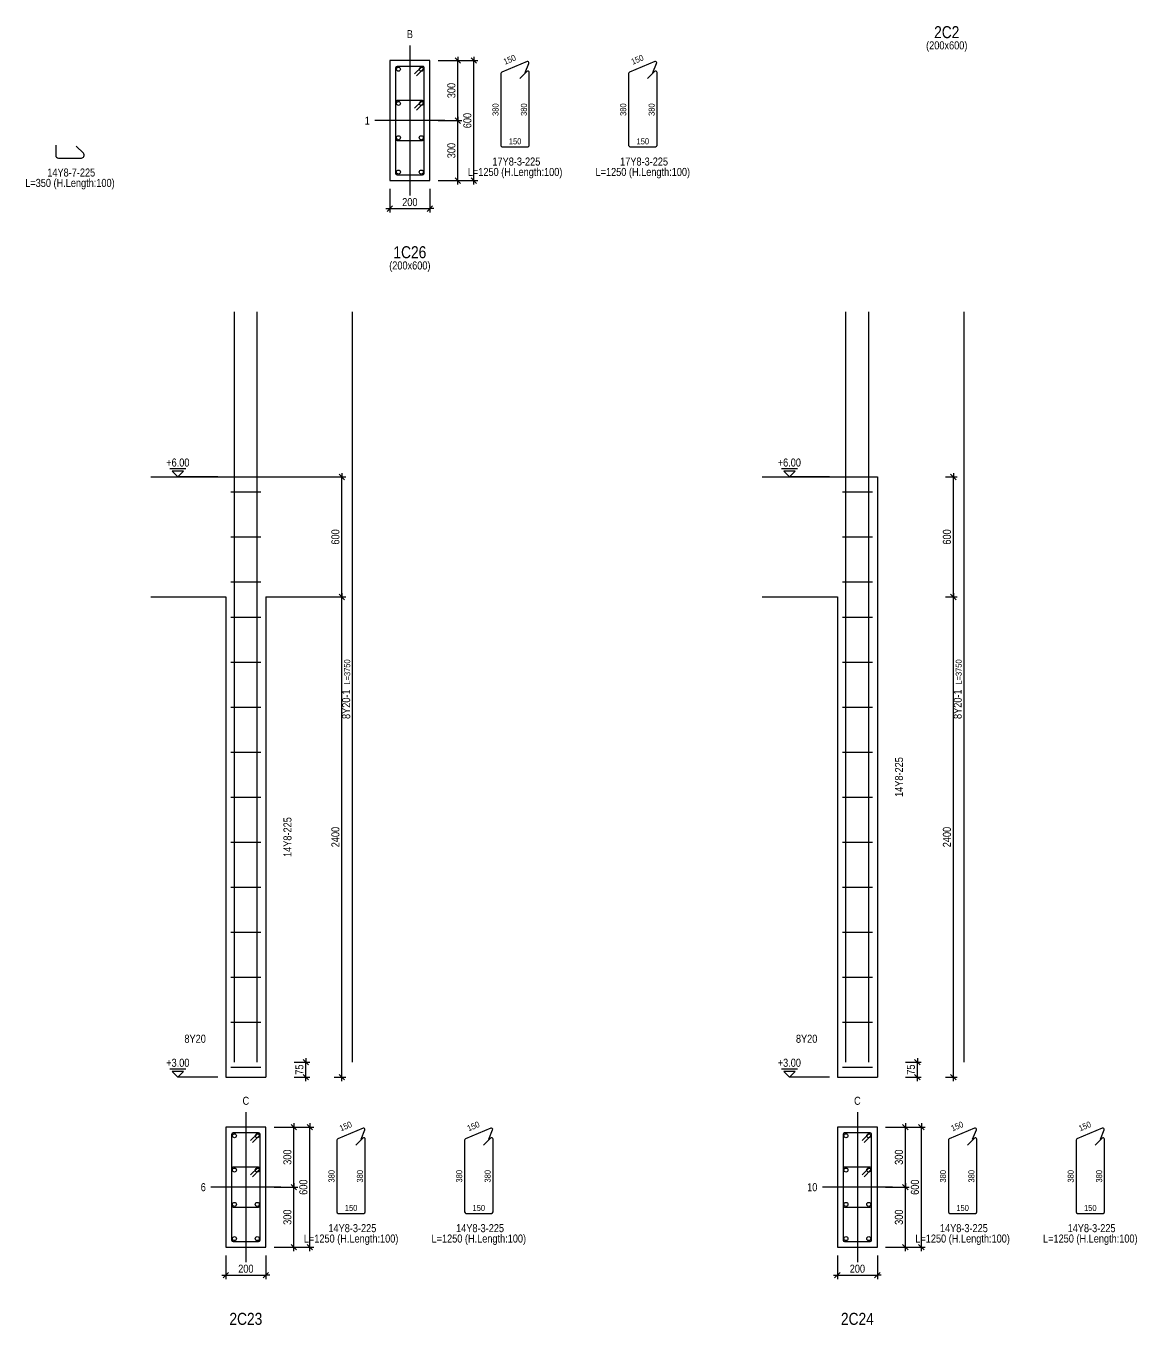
# Model space of a CAD drawing. Extents: x 0 to 206258, y -403073 to 0.
# Drawn here: x 26227 to 40109, y -130712 to -114480 of the extents above; entities that cross this region are included whole.
import ezdxf
from ezdxf.enums import TextEntityAlignment as Align
from ezdxf.lldxf.tags import DXFTag

# ---------------------------------------------------------------- set-up
doc = ezdxf.new("R2010")
doc.units = 0
doc.header["$LTSCALE"] = 1000
for name, color, linetype in [('Axis Line(Dir 1)', 8, 'CENTER2'), ('Axis Line(Dir 2)', 150, 'CENTER2'), ('Column Line(D)', 1, 'Continuous'), ('Dimension Line', 5, 'Continuous'), ('Dimension Text', 5, 'Continuous'), ('Link Line', 3, 'Continuous'), ('Rebar Label', 6, 'Continuous'), ('Rebar Length Text', 8, 'Continuous'), ('Rebar Line', 7, 'Continuous'), ('Top Rebar Label', 6, 'Continuous'), ('Top Rebar Length Text', 8, 'Continuous'), ('Top Rebar Line', 7, 'Continuous')]:
    doc.layers.add(name, color=color, linetype=linetype)
for name, color, linetype, true_color in [('Column Label(D)', 12, 'Continuous', 0xbd0000), ('Column Size Label (D)', 94, 'Continuous', 0x008100), ('Level Mark Line', 253, 'Continuous', 0x828282), ('Level Mark Text', 253, 'Continuous', 0x828282), ('Link Label', 94, 'Continuous', 0x008100), ('Link Length Text', 94, 'Continuous', 0x008100)]:
    doc.layers.add(name, color=color, linetype=linetype, true_color=true_color)
doc.styles.add('Column Label(D)', font='ARIALN.TTF', dxfattribs={"height": 150})
doc.styles.add('Column Size Label (D)', font='ARIALN.TTF', dxfattribs={"height": 100})
doc.styles.add('Dimension Text', font='ARIALN.TTF', dxfattribs={"height": 100})
doc.styles.add('Level Mark Text', font='ARIALN.TTF', dxfattribs={"height": 100})
doc.styles.add('Link Label', font='ARIALN.TTF', dxfattribs={"height": 100})
doc.styles.add('Link Length Text', font='ARIALN.TTF', dxfattribs={"height": 100})
doc.styles.add('Rebar Label', font='ARIALN.TTF', dxfattribs={"height": 100})
doc.styles.add('Rebar Length Text', font='ARIALN.TTF', dxfattribs={"height": 75})
doc.styles.add('Top Rebar Label', font='ARIALN.TTF', dxfattribs={"height": 100})
doc.styles.add('Top Rebar Length Text', font='ARIALN.TTF', dxfattribs={"height": 75})
tags = doc.linetypes.add('CENTER2', pattern=[1.125, 0.75, -0.125, 0.125, -0.125]).pattern_tags.tags
tags[10:11] = [DXFTag(74, 4), DXFTag(75, 0), DXFTag(340, '0'), DXFTag(46, 0.0), DXFTag(50, 0.0), DXFTag(44, 0.0), DXFTag(45, 0.0)]
tags[8:9] = [DXFTag(74, 4), DXFTag(75, 0), DXFTag(340, '0'), DXFTag(46, 0.0), DXFTag(50, 0.0), DXFTag(44, 0.0), DXFTag(45, 0.0)]
tags[6:7] = [DXFTag(74, 4), DXFTag(75, 0), DXFTag(340, '0'), DXFTag(46, 0.0), DXFTag(50, 0.0), DXFTag(44, 0.0), DXFTag(45, 0.0)]
tags[4:5] = [DXFTag(74, 4), DXFTag(75, 0), DXFTag(340, '0'), DXFTag(46, 0.0), DXFTag(50, 0.0), DXFTag(44, 0.0), DXFTag(45, 0.0)]
doc.dimstyles.new('COLUMNELV', dxfattribs={"dimtxt": 100, "dimasz": 30, "dimexe": 48.3, "dimexo": 103.5, "dimgap": 30, "dimtad": 1, "dimtoh": 1, "dimdec": 1, "dimlfac": 0.4, "dimdsep": 46, "dimtxsty": 'Dimension Text', "dimblk": 'PCDIM_TICK', "dimcen": 0.09, "dimclrd": 5, "dimclre": 5, "dimclrt": 5, "dimadec": 1, "dimazin": 0, "dimtp": 1, "dimtm": 1, "dimtfac": 1, "dimtdec": 4, "dimtofl": 0, "dimtmove": 0, "dimatfit": 3, "dimfxl": 1, "dimtolj": 1, "dimtzin": 0, "dimarcsym": 0})

# ---------------------------------------------------------------- blocks, each defined once
blk = doc.blocks.new('PCDIM_TICK')
at = {"layer": 'Dimension Line', "color": 0, "transparency": 33554687}
for p, q in [((1.15, 1.15), (-1.15, -1.15)), ((1.61, 0), (0, 0))]:
    blk.add_line(p, q, dxfattribs=at)
blk = doc.blocks.new('*U2027')
at = {"layer": 'Dimension Line', "color": 5, "true_color": 0x0000ff, "transparency": 16777216}
for p, q in [((30773, -116516), (30773, -116811)), ((31273, -116516), (31273, -116811)), ((30773, -116762), (31273, -116762))]:
    blk.add_line(p, q, dxfattribs=at)
at = {"layer": 'Dimension Line', "color": 5, "true_color": 0x0000ff, "transparency": 16777216, "xscale": 30, "yscale": 30, "rotation": 180.0000000000004}
blk.add_blockref('PCDIM_TICK', (30773, -116762), dxfattribs=at)
at = {"layer": 'Dimension Line', "color": 5, "true_color": 0x0000ff, "transparency": 16777216, "xscale": 30, "yscale": 30}
blk.add_blockref('PCDIM_TICK', (31273, -116762), dxfattribs=at)
at = {"layer": 'Dimension Line', "color": 5, "true_color": 0x0000ff, "transparency": 16777216, "insert": (31023, -116732), "char_height": 100, "width": 182.77, "attachment_point": 8, "style": 'Dimension Text'}
blk.add_mtext('200', dxfattribs=at)
blk = doc.blocks.new('*U2028')
at = {"layer": 'Dimension Line', "color": 5, "true_color": 0x0000ff, "transparency": 16777216}
for p, q in [((31377, -115662), (31672, -115662)), ((31623, -116412), (31623, -115662)), ((31377, -116412), (31672, -116412))]:
    blk.add_line(p, q, dxfattribs=at)
at = {"layer": 'Dimension Line', "color": 5, "true_color": 0x0000ff, "transparency": 16777216, "xscale": 30, "yscale": 30}
for p, rotation in [((31623, -115662), 89.99999999999447), ((31623, -116412), 269.9999999999834)]:
    blk.add_blockref('PCDIM_TICK', p, dxfattribs=dict(at, rotation=rotation))
at = {"layer": 'Dimension Line', "color": 5, "true_color": 0x0000ff, "transparency": 16777216, "insert": (31593, -116037), "char_height": 100, "width": 181.5, "attachment_point": 8, "rotation": 90, "style": 'Dimension Text'}
blk.add_mtext('300', dxfattribs=at)
blk = doc.blocks.new('*U2029')
at = {"layer": 'Dimension Line', "color": 5, "true_color": 0x0000ff, "transparency": 16777216}
for p, q in [((31377, -114912), (31672, -114912)), ((31623, -115662), (31623, -114912)), ((31377, -115662), (31672, -115662))]:
    blk.add_line(p, q, dxfattribs=at)
at = {"layer": 'Dimension Line', "color": 5, "true_color": 0x0000ff, "transparency": 16777216, "xscale": 30, "yscale": 30}
for p, rotation in [((31623, -114912), 89.99999999999447), ((31623, -115662), 269.9999999999834)]:
    blk.add_blockref('PCDIM_TICK', p, dxfattribs=dict(at, rotation=rotation))
at = {"layer": 'Dimension Line', "color": 5, "true_color": 0x0000ff, "transparency": 16777216, "insert": (31593, -115287), "char_height": 100, "width": 181.5, "attachment_point": 8, "rotation": 90, "style": 'Dimension Text'}
blk.add_mtext('300', dxfattribs=at)
blk = doc.blocks.new('*U2030')
at = {"layer": 'Dimension Line', "color": 5, "true_color": 0x0000ff, "transparency": 16777216}
for p, q in [((31377, -114912), (31872, -114912)), ((31823, -116412), (31823, -114912)), ((31377, -116412), (31872, -116412))]:
    blk.add_line(p, q, dxfattribs=at)
at = {"layer": 'Dimension Line', "color": 5, "true_color": 0x0000ff, "transparency": 16777216, "xscale": 30, "yscale": 30}
for p, rotation in [((31823, -114912), 89.99999999999447), ((31823, -116412), 269.9999999999834)]:
    blk.add_blockref('PCDIM_TICK', p, dxfattribs=dict(at, rotation=rotation))
at = {"layer": 'Dimension Line', "color": 5, "true_color": 0x0000ff, "transparency": 16777216, "insert": (31793, -115662), "char_height": 100, "width": 181.97, "attachment_point": 8, "rotation": 90, "style": 'Dimension Text'}
blk.add_mtext('600', dxfattribs=at)
blk = doc.blocks.new('*U2162')
at = {"layer": 'Dimension Line', "color": 5, "true_color": 0x0000ff, "transparency": 16777216}
for p, q in [((30078, -121615), (30222, -121615)), ((30174, -127615), (30174, -121615)), ((30078, -127615), (30222, -127615))]:
    blk.add_line(p, q, dxfattribs=at)
at = {"layer": 'Dimension Line', "color": 5, "true_color": 0x0000ff, "transparency": 16777216, "xscale": 30, "yscale": 30}
for p, rotation in [((30174, -121615), 89.99999999999447), ((30174, -127615), 269.9999999999834)]:
    blk.add_blockref('PCDIM_TICK', p, dxfattribs=dict(at, rotation=rotation))
at = {"layer": 'Dimension Line', "color": 5, "true_color": 0x0000ff, "transparency": 16777216, "insert": (30144, -124615), "char_height": 100, "width": 247.25, "attachment_point": 8, "rotation": 90, "style": 'Dimension Text'}
blk.add_mtext('2400', dxfattribs=at)
blk = doc.blocks.new('*U2163')
at = {"layer": 'Dimension Line', "color": 5, "true_color": 0x0000ff, "transparency": 16777216}
for p, q in [((30078, -120115), (30222, -120115)), ((30174, -121615), (30174, -120115)), ((30078, -121615), (30222, -121615))]:
    blk.add_line(p, q, dxfattribs=at)
at = {"layer": 'Dimension Line', "color": 5, "true_color": 0x0000ff, "transparency": 16777216, "xscale": 30, "yscale": 30}
for p, rotation in [((30174, -120115), 89.99999999999447), ((30174, -121615), 269.9999999999834)]:
    blk.add_blockref('PCDIM_TICK', p, dxfattribs=dict(at, rotation=rotation))
at = {"layer": 'Dimension Line', "color": 5, "true_color": 0x0000ff, "transparency": 16777216, "insert": (30144, -120865), "char_height": 100, "width": 181.97, "attachment_point": 8, "rotation": 90, "style": 'Dimension Text'}
blk.add_mtext('600', dxfattribs=at)
blk = doc.blocks.new('*U2164')
at = {"layer": 'Dimension Line', "color": 5, "true_color": 0x0000ff, "transparency": 16777216}
for p, q in [((29578, -127428), (29772, -127428)), ((29724, -127615), (29724, -127428)), ((29578, -127615), (29772, -127615))]:
    blk.add_line(p, q, dxfattribs=at)
at = {"layer": 'Dimension Line', "color": 5, "true_color": 0x0000ff, "transparency": 16777216, "xscale": 30, "yscale": 30}
for p, rotation in [((29724, -127428), 89.99999999999447), ((29724, -127615), 269.9999999999834)]:
    blk.add_blockref('PCDIM_TICK', p, dxfattribs=dict(at, rotation=rotation))
at = {"layer": 'Dimension Line', "color": 5, "true_color": 0x0000ff, "transparency": 16777216, "insert": (29694, -127521), "char_height": 100, "width": 117.23, "attachment_point": 8, "rotation": 90, "style": 'Dimension Text'}
blk.add_mtext('75', dxfattribs=at)
blk = doc.blocks.new('*U2165')
at = {"layer": 'Dimension Line', "color": 5, "true_color": 0x0000ff, "transparency": 16777216}
for p, q in [((28724, -129844), (28724, -130139)), ((29224, -129844), (29224, -130139)), ((28724, -130090), (29224, -130090))]:
    blk.add_line(p, q, dxfattribs=at)
at = {"layer": 'Dimension Line', "color": 5, "true_color": 0x0000ff, "transparency": 16777216, "xscale": 30, "yscale": 30, "rotation": 180.0000000000004}
blk.add_blockref('PCDIM_TICK', (28724, -130090), dxfattribs=at)
at = {"layer": 'Dimension Line', "color": 5, "true_color": 0x0000ff, "transparency": 16777216, "xscale": 30, "yscale": 30}
blk.add_blockref('PCDIM_TICK', (29224, -130090), dxfattribs=at)
at = {"layer": 'Dimension Line', "color": 5, "true_color": 0x0000ff, "transparency": 16777216, "insert": (28974, -130060), "char_height": 100, "width": 182.77, "attachment_point": 8, "style": 'Dimension Text'}
blk.add_mtext('200', dxfattribs=at)
blk = doc.blocks.new('*U2166')
at = {"layer": 'Dimension Line', "color": 5, "true_color": 0x0000ff, "transparency": 16777216}
for p, q in [((29328, -128990), (29622, -128990)), ((29574, -129740), (29574, -128990)), ((29328, -129740), (29622, -129740))]:
    blk.add_line(p, q, dxfattribs=at)
at = {"layer": 'Dimension Line', "color": 5, "true_color": 0x0000ff, "transparency": 16777216, "xscale": 30, "yscale": 30}
for p, rotation in [((29574, -128990), 89.99999999999447), ((29574, -129740), 269.9999999999834)]:
    blk.add_blockref('PCDIM_TICK', p, dxfattribs=dict(at, rotation=rotation))
at = {"layer": 'Dimension Line', "color": 5, "true_color": 0x0000ff, "transparency": 16777216, "insert": (29544, -129365), "char_height": 100, "width": 181.5, "attachment_point": 8, "rotation": 90, "style": 'Dimension Text'}
blk.add_mtext('300', dxfattribs=at)
blk = doc.blocks.new('*U2167')
at = {"layer": 'Dimension Line', "color": 5, "true_color": 0x0000ff, "transparency": 16777216}
for p, q in [((29328, -128240), (29622, -128240)), ((29574, -128990), (29574, -128240)), ((29328, -128990), (29622, -128990))]:
    blk.add_line(p, q, dxfattribs=at)
at = {"layer": 'Dimension Line', "color": 5, "true_color": 0x0000ff, "transparency": 16777216, "xscale": 30, "yscale": 30}
for p, rotation in [((29574, -128240), 89.99999999999447), ((29574, -128990), 269.9999999999834)]:
    blk.add_blockref('PCDIM_TICK', p, dxfattribs=dict(at, rotation=rotation))
at = {"layer": 'Dimension Line', "color": 5, "true_color": 0x0000ff, "transparency": 16777216, "insert": (29544, -128615), "char_height": 100, "width": 181.5, "attachment_point": 8, "rotation": 90, "style": 'Dimension Text'}
blk.add_mtext('300', dxfattribs=at)
blk = doc.blocks.new('*U2168')
at = {"layer": 'Dimension Line', "color": 5, "true_color": 0x0000ff, "transparency": 16777216}
for p, q in [((29328, -128240), (29822, -128240)), ((29774, -129740), (29774, -128240)), ((29328, -129740), (29822, -129740))]:
    blk.add_line(p, q, dxfattribs=at)
at = {"layer": 'Dimension Line', "color": 5, "true_color": 0x0000ff, "transparency": 16777216, "xscale": 30, "yscale": 30}
for p, rotation in [((29774, -128240), 89.99999999999447), ((29774, -129740), 269.9999999999834)]:
    blk.add_blockref('PCDIM_TICK', p, dxfattribs=dict(at, rotation=rotation))
at = {"layer": 'Dimension Line', "color": 5, "true_color": 0x0000ff, "transparency": 16777216, "insert": (29744, -128990), "char_height": 100, "width": 181.97, "attachment_point": 8, "rotation": 90, "style": 'Dimension Text'}
blk.add_mtext('600', dxfattribs=at)
blk = doc.blocks.new('*U2169')
at = {"layer": 'Dimension Line', "color": 5, "true_color": 0x0000ff, "transparency": 16777216}
for p, q in [((37718, -121615), (37863, -121615)), ((37815, -127615), (37815, -121615)), ((37718, -127615), (37863, -127615))]:
    blk.add_line(p, q, dxfattribs=at)
at = {"layer": 'Dimension Line', "color": 5, "true_color": 0x0000ff, "transparency": 16777216, "xscale": 30, "yscale": 30}
for p, rotation in [((37815, -121615), 89.99999999999447), ((37815, -127615), 269.9999999999834)]:
    blk.add_blockref('PCDIM_TICK', p, dxfattribs=dict(at, rotation=rotation))
at = {"layer": 'Dimension Line', "color": 5, "true_color": 0x0000ff, "transparency": 16777216, "insert": (37785, -124615), "char_height": 100, "width": 247.25, "attachment_point": 8, "rotation": 90, "style": 'Dimension Text'}
blk.add_mtext('2400', dxfattribs=at)
blk = doc.blocks.new('*U2170')
at = {"layer": 'Dimension Line', "color": 5, "true_color": 0x0000ff, "transparency": 16777216}
for p, q in [((37718, -120115), (37863, -120115)), ((37815, -121615), (37815, -120115)), ((37718, -121615), (37863, -121615))]:
    blk.add_line(p, q, dxfattribs=at)
at = {"layer": 'Dimension Line', "color": 5, "true_color": 0x0000ff, "transparency": 16777216, "xscale": 30, "yscale": 30}
for p, rotation in [((37815, -120115), 89.99999999999447), ((37815, -121615), 269.9999999999834)]:
    blk.add_blockref('PCDIM_TICK', p, dxfattribs=dict(at, rotation=rotation))
at = {"layer": 'Dimension Line', "color": 5, "true_color": 0x0000ff, "transparency": 16777216, "insert": (37785, -120865), "char_height": 100, "width": 181.97, "attachment_point": 8, "rotation": 90, "style": 'Dimension Text'}
blk.add_mtext('600', dxfattribs=at)
blk = doc.blocks.new('*U2171')
at = {"layer": 'Dimension Line', "color": 5, "true_color": 0x0000ff, "transparency": 16777216}
for p, q in [((37218, -127428), (37413, -127428)), ((37365, -127615), (37365, -127428)), ((37218, -127615), (37413, -127615))]:
    blk.add_line(p, q, dxfattribs=at)
at = {"layer": 'Dimension Line', "color": 5, "true_color": 0x0000ff, "transparency": 16777216, "xscale": 30, "yscale": 30}
for p, rotation in [((37365, -127428), 89.99999999999447), ((37365, -127615), 269.9999999999834)]:
    blk.add_blockref('PCDIM_TICK', p, dxfattribs=dict(at, rotation=rotation))
at = {"layer": 'Dimension Line', "color": 5, "true_color": 0x0000ff, "transparency": 16777216, "insert": (37335, -127521), "char_height": 100, "width": 117.23, "attachment_point": 8, "rotation": 90, "style": 'Dimension Text'}
blk.add_mtext('75', dxfattribs=at)
blk = doc.blocks.new('*U2172')
at = {"layer": 'Dimension Line', "color": 5, "true_color": 0x0000ff, "transparency": 16777216}
for p, q in [((36365, -129844), (36365, -130139)), ((36865, -129844), (36865, -130139)), ((36365, -130090), (36865, -130090))]:
    blk.add_line(p, q, dxfattribs=at)
at = {"layer": 'Dimension Line', "color": 5, "true_color": 0x0000ff, "transparency": 16777216, "xscale": 30, "yscale": 30, "rotation": 180.0000000000004}
blk.add_blockref('PCDIM_TICK', (36365, -130090), dxfattribs=at)
at = {"layer": 'Dimension Line', "color": 5, "true_color": 0x0000ff, "transparency": 16777216, "xscale": 30, "yscale": 30}
blk.add_blockref('PCDIM_TICK', (36865, -130090), dxfattribs=at)
at = {"layer": 'Dimension Line', "color": 5, "true_color": 0x0000ff, "transparency": 16777216, "insert": (36615, -130060), "char_height": 100, "width": 182.77, "attachment_point": 8, "style": 'Dimension Text'}
blk.add_mtext('200', dxfattribs=at)
blk = doc.blocks.new('*U2173')
at = {"layer": 'Dimension Line', "color": 5, "true_color": 0x0000ff, "transparency": 16777216}
for p, q in [((36968, -128990), (37263, -128990)), ((37215, -129740), (37215, -128990)), ((36968, -129740), (37263, -129740))]:
    blk.add_line(p, q, dxfattribs=at)
at = {"layer": 'Dimension Line', "color": 5, "true_color": 0x0000ff, "transparency": 16777216, "xscale": 30, "yscale": 30}
for p, rotation in [((37215, -128990), 89.99999999999447), ((37215, -129740), 269.9999999999834)]:
    blk.add_blockref('PCDIM_TICK', p, dxfattribs=dict(at, rotation=rotation))
at = {"layer": 'Dimension Line', "color": 5, "true_color": 0x0000ff, "transparency": 16777216, "insert": (37185, -129365), "char_height": 100, "width": 181.5, "attachment_point": 8, "rotation": 90, "style": 'Dimension Text'}
blk.add_mtext('300', dxfattribs=at)
blk = doc.blocks.new('*U2174')
at = {"layer": 'Dimension Line', "color": 5, "true_color": 0x0000ff, "transparency": 16777216}
for p, q in [((36968, -128240), (37263, -128240)), ((37215, -128990), (37215, -128240)), ((36968, -128990), (37263, -128990))]:
    blk.add_line(p, q, dxfattribs=at)
at = {"layer": 'Dimension Line', "color": 5, "true_color": 0x0000ff, "transparency": 16777216, "xscale": 30, "yscale": 30}
for p, rotation in [((37215, -128240), 89.99999999999447), ((37215, -128990), 269.9999999999834)]:
    blk.add_blockref('PCDIM_TICK', p, dxfattribs=dict(at, rotation=rotation))
at = {"layer": 'Dimension Line', "color": 5, "true_color": 0x0000ff, "transparency": 16777216, "insert": (37185, -128615), "char_height": 100, "width": 181.5, "attachment_point": 8, "rotation": 90, "style": 'Dimension Text'}
blk.add_mtext('300', dxfattribs=at)
blk = doc.blocks.new('*U2175')
at = {"layer": 'Dimension Line', "color": 5, "true_color": 0x0000ff, "transparency": 16777216}
for p, q in [((36968, -128240), (37463, -128240)), ((37415, -129740), (37415, -128240)), ((36968, -129740), (37463, -129740))]:
    blk.add_line(p, q, dxfattribs=at)
at = {"layer": 'Dimension Line', "color": 5, "true_color": 0x0000ff, "transparency": 16777216, "xscale": 30, "yscale": 30}
for p, rotation in [((37415, -128240), 89.99999999999447), ((37415, -129740), 269.9999999999834)]:
    blk.add_blockref('PCDIM_TICK', p, dxfattribs=dict(at, rotation=rotation))
at = {"layer": 'Dimension Line', "color": 5, "true_color": 0x0000ff, "transparency": 16777216, "insert": (37385, -128990), "char_height": 100, "width": 181.97, "attachment_point": 8, "rotation": 90, "style": 'Dimension Text'}
blk.add_mtext('600', dxfattribs=at)

msp = doc.modelspace()

# ---------------------------------------------------------------- linework, layer by layer
at = {"layer": 'Axis Line(Dir 1)', "transparency": 33554687}
for points in [[(31460.783, -115662.222), (30585.783, -115662.222)], [(29411.56, -128990.237), (28536.56, -128990.237)], [(37052.445, -128990.237), (36177.445, -128990.237)]]:
    msp.add_lwpolyline(points, dxfattribs=at)
at = {"layer": 'Axis Line(Dir 2)', "transparency": 33554687}
for points in [[(31023.283, -114724.722), (31023.283, -116599.722)], [(28974.06, -128052.737), (28974.06, -129927.737)], [(36614.945, -128052.737), (36614.945, -129927.737)]]:
    msp.add_lwpolyline(points, dxfattribs=at)
at = {"layer": 'Column Line(D)', "transparency": 33554687}
for points in [[(30773.283, -116412.222), (31273.283, -116412.222), (31273.283, -114912.222), (30773.283, -114912.222)], [(28724.06, -129740.237), (29224.06, -129740.237), (29224.06, -128240.237), (28724.06, -128240.237)], [(36364.945, -129740.237), (36864.945, -129740.237), (36864.945, -128240.237), (36364.945, -128240.237)]]:
    msp.add_lwpolyline(points, close=True, dxfattribs=at)
for points in [[(27786.56, -120115.237), (28724.06, -120115.237)], [(28724.06, -120115.237), (29224.06, -120115.237)], [(29224.06, -120115.237), (30161.56, -120115.237)], [(35427.445, -120115.237), (36364.945, -120115.237)], [(36364.945, -120115.237), (36864.945, -120115.237)], [(36864.945, -120115.237), (36864.945, -127615.237)], [(27786.56, -121615.237), (28724.06, -121615.237)], [(28724.06, -121615.237), (28724.06, -127615.237)], [(29224.06, -121615.237), (30161.56, -121615.237)], [(29224.06, -121615.237), (29224.06, -127615.237)], [(35427.445, -121615.237), (36364.945, -121615.237)], [(36364.945, -121615.237), (36364.945, -127615.237)], [(28724.06, -127615.237), (29224.06, -127615.237)], [(36364.945, -127615.237), (36864.945, -127615.237)]]:
    msp.add_lwpolyline(points, dxfattribs=at)
at = {"layer": 'Level Mark Line', "transparency": 33554687}
for points in [[(28224.06, -120015.237), (28024.06, -120015.237)], [(28124.06, -120115.237), (28194.771, -120044.527), (28053.349, -120044.527), (28124.06, -120115.237)], [(28624.06, -120115.237), (28124.06, -120115.237)], [(35864.945, -120015.237), (35664.945, -120015.237)], [(35764.945, -120115.237), (35835.655, -120044.527), (35694.234, -120044.527), (35764.945, -120115.237)], [(36264.945, -120115.237), (35764.945, -120115.237)], [(28224.06, -127515.237), (28024.06, -127515.237)], [(28124.06, -127615.237), (28194.771, -127544.527), (28053.349, -127544.527), (28124.06, -127615.237)], [(35864.945, -127515.237), (35664.945, -127515.237)], [(35764.945, -127615.237), (35835.655, -127544.527), (35694.234, -127544.527), (35764.945, -127615.237)], [(28624.06, -127615.237), (28124.06, -127615.237)], [(36264.945, -127615.237), (35764.945, -127615.237)]]:
    msp.add_lwpolyline(points, dxfattribs=at)
at = {"layer": 'Link Line', "transparency": 33554687}
for p, q in [((28786.56, -120302.737), (29161.56, -120302.737)), ((36427.445, -120302.737), (36802.445, -120302.737)), ((28786.56, -120865.237), (29161.56, -120865.237)), ((36427.445, -120865.237), (36802.445, -120865.237)), ((28786.56, -121427.737), (29161.56, -121427.737)), ((36427.445, -121427.737), (36802.445, -121427.737)), ((28786.56, -121865.237), (29161.56, -121865.237)), ((36427.445, -121865.237), (36802.445, -121865.237)), ((28786.56, -122427.737), (29161.56, -122427.737)), ((36427.445, -122427.737), (36802.445, -122427.737)), ((28786.56, -122990.237), (29161.56, -122990.237)), ((36427.445, -122990.237), (36802.445, -122990.237)), ((28786.56, -123552.737), (29161.56, -123552.737)), ((36427.445, -123552.737), (36802.445, -123552.737)), ((28786.56, -124115.237), (29161.56, -124115.237)), ((36427.445, -124115.237), (36802.445, -124115.237)), ((28786.56, -124677.737), (29161.56, -124677.737)), ((36427.445, -124677.737), (36802.445, -124677.737)), ((28786.56, -125240.237), (29161.56, -125240.237)), ((36427.445, -125240.237), (36802.445, -125240.237)), ((28786.56, -125802.737), (29161.56, -125802.737)), ((36427.445, -125802.737), (36802.445, -125802.737)), ((28786.56, -126365.237), (29161.56, -126365.237)), ((36427.445, -126365.237), (36802.445, -126365.237)), ((28786.56, -126927.737), (29161.56, -126927.737)), ((36427.445, -126927.737), (36802.445, -126927.737)), ((28786.56, -127490.237), (29161.56, -127490.237)), ((36427.445, -127490.237), (36802.445, -127490.237))]:
    msp.add_line(p, q, dxfattribs=at)
for points in [[(32463.799, -115062.573), (32510.816, -114946.752, 0.668178638), (32487.79, -114924.05), (32171.471, -115057.706, 0.301414294), (32160.783, -115073.826), (32160.783, -115971.389, 0.414213562), (32178.283, -115988.889), (32498.283, -115988.889, 0.414213562), (32515.783, -115971.389), (32515.783, -115062.222, 0.668178638), (32485.908, -115049.848), (32397.52, -115138.236)], [(34059.389, -115062.574), (34106.406, -114946.753, 0.668178638), (34083.379, -114924.05), (33767.061, -115057.706, 0.301414294), (33756.372, -115073.826), (33756.372, -115971.389, 0.414213562), (33773.872, -115988.889), (34093.872, -115988.889, 0.414213562), (34111.372, -115971.389), (34111.372, -115062.222, 0.668178638), (34081.498, -115049.848), (33993.11, -115138.236)], [(31107.269, -115102.985), (31195.657, -115014.596, 0.668178638), (31183.283, -114984.722), (30863.283, -114984.722, 0.414213562), (30845.783, -115002.222), (30845.783, -115893.889, 0.414213562), (30863.283, -115911.389), (31183.283, -115911.389, 0.414213562), (31200.783, -115893.889), (31200.783, -115002.222, 0.668178638), (31170.908, -114989.848), (31082.52, -115078.236)], [(31107.269, -115531.318), (31195.657, -115442.93, 0.668178638), (31183.283, -115413.055), (30863.283, -115413.055, 0.414213562), (30845.783, -115430.555), (30845.783, -116322.222, 0.414213562), (30863.283, -116339.722), (31183.283, -116339.722, 0.414213562), (31200.783, -116322.222), (31200.783, -115430.555, 0.668178638), (31170.908, -115418.181), (31082.52, -115506.569)], [(29058.046, -128431), (29146.434, -128342.612, 0.668178638), (29134.06, -128312.737), (28814.06, -128312.737, 0.414213562), (28796.56, -128330.237), (28796.56, -129221.904, 0.414213562), (28814.06, -129239.404), (29134.06, -129239.404, 0.414213562), (29151.56, -129221.904), (29151.56, -128330.237, 0.668178638), (29121.686, -128317.863), (29033.297, -128406.251)], [(30414.577, -128390.589), (30461.593, -128274.768, 0.668178638), (30438.567, -128252.065), (30122.249, -128385.721, 0.301414294), (30111.56, -128401.841), (30111.56, -129299.404, 0.414213562), (30129.06, -129316.904), (30449.06, -129316.904, 0.414213562), (30466.56, -129299.404), (30466.56, -128390.237, 0.668178638), (30436.686, -128377.863), (30348.297, -128466.251)], [(32010.167, -128390.589), (32057.183, -128274.768, 0.668178638), (32034.157, -128252.066), (31717.839, -128385.721, 0.301414294), (31707.15, -128401.841), (31707.15, -129299.404, 0.414213562), (31724.65, -129316.904), (32044.65, -129316.904, 0.414213562), (32062.15, -129299.404), (32062.15, -128390.238, 0.668178638), (32032.275, -128377.863), (31943.887, -128466.252)], [(36698.931, -128431), (36787.319, -128342.612, 0.668178638), (36774.945, -128312.737), (36454.945, -128312.737, 0.414213562), (36437.445, -128330.237), (36437.445, -129221.904, 0.414213562), (36454.945, -129239.404), (36774.945, -129239.404, 0.414213562), (36792.445, -129221.904), (36792.445, -128330.237, 0.668178638), (36762.57, -128317.863), (36674.182, -128406.251)], [(38055.461, -128390.589), (38102.478, -128274.768, 0.668178638), (38079.452, -128252.065), (37763.133, -128385.721, 0.301414294), (37752.445, -128401.841), (37752.445, -129299.404, 0.414213562), (37769.945, -129316.904), (38089.945, -129316.904, 0.414213562), (38107.445, -129299.404), (38107.445, -128390.237, 0.668178638), (38077.57, -128377.863), (37989.182, -128466.251)], [(39651.051, -128390.589), (39698.068, -128274.768, 0.668178638), (39675.041, -128252.066), (39358.723, -128385.721, 0.301414294), (39348.035, -128401.841), (39348.035, -129299.404, 0.414213562), (39365.535, -129316.904), (39685.535, -129316.904, 0.414213562), (39703.035, -129299.404), (39703.035, -128390.238, 0.668178638), (39673.16, -128377.863), (39584.772, -128466.252)], [(29058.046, -128859.333), (29146.434, -128770.945, 0.668178638), (29134.06, -128741.071), (28814.06, -128741.071, 0.414213562), (28796.56, -128758.571), (28796.56, -129650.237, 0.414213562), (28814.06, -129667.737), (29134.06, -129667.737, 0.414213562), (29151.56, -129650.237), (29151.56, -128758.571, 0.668178638), (29121.686, -128746.196), (29033.297, -128834.585)], [(36698.931, -128859.333), (36787.319, -128770.945, 0.668178638), (36774.945, -128741.071), (36454.945, -128741.071, 0.414213562), (36437.445, -128758.571), (36437.445, -129650.237, 0.414213562), (36454.945, -129667.737), (36774.945, -129667.737, 0.414213562), (36792.445, -129650.237), (36792.445, -128758.571, 0.668178638), (36762.57, -128746.196), (36674.182, -128834.585)]]:
    msp.add_lwpolyline(points, format="xyb", dxfattribs=at)
at = {"layer": 'Rebar Line', "transparency": 33554687}
for centre in [(30880.783, -115019.722), (31165.783, -115019.722), (30880.783, -115448.055), (31165.783, -115448.055), (30880.783, -115876.389), (31165.783, -115876.389), (30880.783, -116304.722), (31165.783, -116304.722), (28831.56, -128347.737), (29116.56, -128347.737), (36472.445, -128347.737), (36757.445, -128347.737), (28831.56, -128776.071), (29116.56, -128776.071), (36472.445, -128776.071), (36757.445, -128776.071), (28831.56, -129204.404), (29116.56, -129204.404), (36472.445, -129204.404), (36757.445, -129204.404), (28831.56, -129632.737), (29116.56, -129632.737), (36472.445, -129632.737), (36757.445, -129632.737)]:
    msp.add_circle(centre, 25, dxfattribs=at)
at = {"layer": 'Top Rebar Line', "transparency": 33554687}
msp.add_lwpolyline([(26598.671, -115970.972), (26598.671, -116095.972, 0.414213562), (26633.671, -116130.972), (26918.671, -116130.972, 0.668178638), (26943.42, -116071.223), (26855.032, -115982.835)], format="xyb", dxfattribs=at)
for points in [[(28831.56, -127427.737), (28831.56, -118052.737)], [(29116.56, -127427.737), (29116.56, -118052.737)], [(30307.413, -127427.737), (30307.413, -118052.737)], [(36472.445, -127427.737), (36472.445, -118052.737)], [(36757.445, -127427.737), (36757.445, -118052.737)], [(37948.298, -127427.737), (37948.298, -118052.737)]]:
    msp.add_lwpolyline(points, dxfattribs=at)

# ---------------------------------------------------------------- texts
at = {"layer": 'Column Label(D)', "transparency": 33554687, "style": 'Column Label(D)'}
for s, p in [('2C2', (37731.667, -114482.222)), ('1C26', (31023.283, -117232.222)), ('2C23', (28974.06, -130560.237)), ('2C24', (36614.945, -130560.237))]:
    msp.add_text(s, height=150, dxfattribs=at).set_placement(p, align=Align.TOP_CENTER)
at = {"layer": 'Column Size Label (D)', "transparency": 33554687, "style": 'Column Size Label (D)'}
for p in [(37731.667, -114672.222), (31023.283, -117422.222)]:
    msp.add_text('(200x600)', height=100, dxfattribs=at).set_placement(p, align=Align.TOP_CENTER)
at = {"layer": 'Dimension Text', "transparency": 33554687, "style": 'Dimension Text'}
for s, p in [('B', (31023.283, -114662.222)), ('C', (28974.06, -127990.237)), ('C', (36614.945, -127990.237))]:
    msp.add_text(s, height=100, dxfattribs=at).set_placement(p, align=Align.BOTTOM_CENTER)
for s, p in [('1', (30523.283, -115662.222)), ('6', (28474.06, -128990.237)), ('10', (36114.945, -128990.237))]:
    msp.add_text(s, height=100, dxfattribs=at).set_placement(p, align=Align.MIDDLE_RIGHT)
at = {"layer": 'Level Mark Text', "transparency": 33554687, "style": 'Level Mark Text'}
for s, p in [('+6.00', (28124.06, -120015.237)), ('+6.00', (35764.945, -120015.237)), ('+3.00', (28124.06, -127515.237)), ('+3.00', (35764.945, -127515.237))]:
    msp.add_text(s, height=100, dxfattribs=at).set_placement(p, align=Align.BOTTOM_CENTER)
at = {"layer": 'Link Label', "transparency": 33554687, "style": 'Link Label'}
for s, p in [(' 17Y8-3-225', (32338.283, -116223.889)), (' 17Y8-3-225', (33933.872, -116223.889)), (' 14Y8-7-225', (26776.171, -116360.972)), (' 14Y8-3-225', (30289.06, -129551.904)), (' 14Y8-3-225', (31884.65, -129551.904)), (' 14Y8-3-225', (37929.945, -129551.904)), (' 14Y8-3-225', (39525.535, -129551.904))]:
    msp.add_text(s, height=100, dxfattribs=at).set_placement(p, align=Align.CENTER)
at = {"layer": 'Link Length Text', "transparency": 33554687, "style": 'Link Length Text'}
for s, p in [('L=350 (H.Length:100)', (26776.171, -116490.972)), ('L=1250 (H.Length:100)', (32338.283, -116353.889)), ('L=1250 (H.Length:100)', (33933.872, -116353.889)), ('L=1250 (H.Length:100)', (30289.06, -129681.904)), ('L=1250 (H.Length:100)', (31884.65, -129681.904)), ('L=1250 (H.Length:100)', (37929.945, -129681.904)), ('L=1250 (H.Length:100)', (39525.535, -129681.904))]:
    msp.add_text(s, height=100, dxfattribs=at).set_placement(p, align=Align.CENTER)
at = {"layer": 'Rebar Label', "transparency": 33554687, "style": 'Rebar Label'}
for p in [(37214.945, -123865.237), (29574.06, -124615.237)]:
    msp.add_text('14Y8-225', height=100, rotation=90, dxfattribs=at).set_placement(p, align=Align.BOTTOM_CENTER)
at = {"layer": 'Rebar Length Text', "transparency": 33554687, "style": 'Rebar Length Text'}
for s, rotation, p in [('150', 22.9057699, (32284.504, -114934.945)), ('150', 22.9057699, (33880.094, -114934.946)), ('380', 90, (32130.783, -115525.555)), ('380', 90, (32485.783, -115525.555)), ('380', 90, (33726.372, -115525.556)), ('380', 90, (34081.372, -115525.556)), ('150', 22.9057699, (30235.281, -128262.961)), ('150', 22.9057699, (31830.871, -128262.961)), ('150', 22.9057699, (37876.166, -128262.961)), ('150', 22.9057699, (39471.756, -128262.961)), ('380', 90, (30081.56, -128853.571)), ('380', 90, (30436.56, -128853.571)), ('380', 90, (31677.15, -128853.571)), ('380', 90, (32032.15, -128853.571)), ('380', 90, (37722.445, -128853.571)), ('380', 90, (38077.445, -128853.571)), ('380', 90, (39318.035, -128853.571)), ('380', 90, (39673.035, -128853.571))]:
    msp.add_text(s, height=75, rotation=rotation, dxfattribs=at).set_placement(p, align=Align.CENTER)
for p in [(32338.283, -115958.889), (33933.872, -115958.889), (30289.06, -129286.904), (31884.65, -129286.904), (37929.945, -129286.904), (39525.535, -129286.904)]:
    msp.add_text('150', height=75, dxfattribs=at).set_placement(p, align=Align.CENTER)
at = {"layer": 'Top Rebar Label', "transparency": 33554687, "style": 'Top Rebar Label'}
for p in [(30277.413, -122770.237), (37918.298, -122770.237)]:
    msp.add_text(' 8Y20-1', height=100, rotation=90, dxfattribs=at).set_placement(p, align=Align.RIGHT)
for p in [(28474.06, -127215.237), (36114.945, -127215.237)]:
    msp.add_text(' 8Y20', height=100, dxfattribs=at).set_placement(p, align=Align.BOTTOM_RIGHT)
at = {"layer": 'Top Rebar Length Text', "transparency": 33554687, "style": 'Top Rebar Length Text'}
for p in [(30277.413, -122710.237), (37918.298, -122710.237)]:
    msp.add_text('L=3750', height=75, rotation=90, dxfattribs=at).set_placement(p)

# ---------------------------------------------------------------- dimensions: what is measured, and where the dimension line sits
at = {"layer": 'Dimension Line', "transparency": 33554687}
for p1, p2, distance, picture, middle in [((31273.283, -115662.222), (31273.283, -114912.222), -350, '*U2029', (31623.283, -115287.222)), ((31273.283, -116412.222), (31273.283, -114912.222), -550, '*U2030', (31823.283, -115662.222)), ((31273.283, -116412.222), (31273.283, -115662.222), -350, '*U2028', (31623.283, -116037.222)), ((30773.283, -116412.222), (31273.283, -116412.222), -350, '*U2027', (31023.283, -116762.222)), ((29974.06, -121615.237), (29974.06, -120115.237), -200, '*U2163', (30174.06, -120865.237)), ((37614.945, -121615.237), (37614.945, -120115.237), -200, '*U2170', (37814.945, -120865.237)), ((29974.06, -127615.237), (29974.06, -121615.237), -200, '*U2162', (30174.06, -124615.237)), ((37614.945, -127615.237), (37614.945, -121615.237), -200, '*U2169', (37814.945, -124615.237)), ((29474.06, -127615.237), (29474.06, -127427.737), -250, '*U2164', (29724.06, -127521.487)), ((37114.945, -127615.237), (37114.945, -127427.737), -250, '*U2171', (37364.945, -127521.487)), ((29224.06, -128990.237), (29224.06, -128240.237), -350, '*U2167', (29574.06, -128615.237)), ((29224.06, -129740.237), (29224.06, -128240.237), -550, '*U2168', (29774.06, -128990.237)), ((36864.945, -128990.237), (36864.945, -128240.237), -350, '*U2174', (37214.945, -128615.237)), ((36864.945, -129740.237), (36864.945, -128240.237), -550, '*U2175', (37414.945, -128990.237)), ((29224.06, -129740.237), (29224.06, -128990.237), -350, '*U2166', (29574.06, -129365.237)), ((36864.945, -129740.237), (36864.945, -128990.237), -350, '*U2173', (37214.945, -129365.237)), ((28724.06, -129740.237), (29224.06, -129740.237), -350, '*U2165', (28974.06, -130090.237)), ((36364.945, -129740.237), (36864.945, -129740.237), -350, '*U2172', (36614.945, -130090.237))]:
    dim = msp.add_aligned_dim(p1=p1, p2=p2, distance=distance, dimstyle='COLUMNELV', override={"dimscale": 1, "dimtxt": 100, "dimasz": 30, "dimexe": 48.3, "dimexo": 103.5, "dimgap": 30, "dimtad": 1, "dimtih": 0, "dimdec": 1, "dimlfac": 0.4, "dimzin": 8, "dimlunit": 2, "dimpost": '', "dimtxsty": 'Dimension Text', "dimblk": 'PCDIM_TICK', "dimse1": 0, "dimse2": 0, "dimsd2": 0, "dimclrd": 5, "dimclre": 5, "dimclrt": 5, "dimaunit": 0, "dimadec": 1, "dimazin": 0, "dimtol": 0, "dimtp": 1, "dimtm": 1, "dimtmove": 0}, dxfattribs=at)
    dim.commit()
    dim.dimension.update_dxf_attribs({"geometry": picture, "text_midpoint": middle})

doc.saveas('drawing.dxf')
